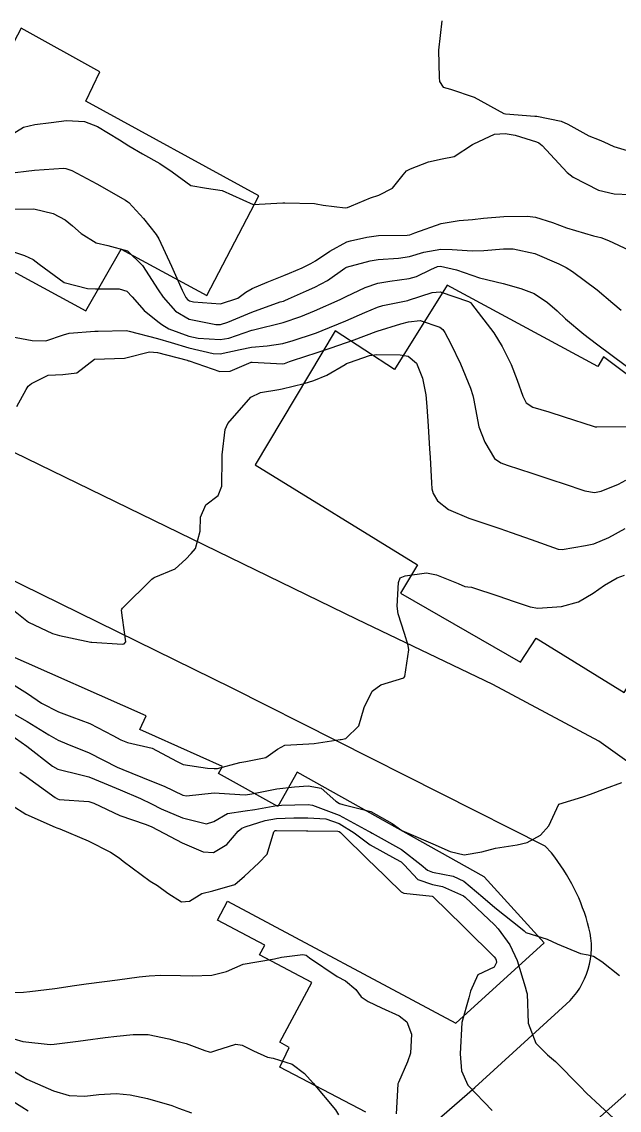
# Model space of a CAD drawing. Header units: metres. Extents: x 318500 to 325275, y 7408834 to 7428799.
# Drawn here: x 322997.3 to 323035.4, y 7421235.1 to 7421304.6 of the extents above; entities that cross this region are included whole.
import ezdxf

# ---------------------------------------------------------------- set-up
doc = ezdxf.new("R2010")
doc.units = ezdxf.units.M
doc.header["$MEASUREMENT"] = 0
for name, color, linetype in [('Curvas de Nivel 1m', 11, 'Continuous'), ('Curvas de Nivel 5m', 15, 'Continuous'), ('Edificações', 30, 'Continuous'), ('Linha Férrea', 20, 'Continuous'), ('Vias Primárias', 230, 'Continuous')]:
    doc.layers.add(name, color=color, linetype=linetype)

msp = doc.modelspace()

# ---------------------------------------------------------------- linework, layer by layer
at = {"layer": 'Curvas de Nivel 1m', "flags": 128}
for points, elevation in [([(323024.11, 7421304.623), (323023.906, 7421302.765), (323023.958, 7421301.009), (323023.979, 7421300.763), (323024.195, 7421300.396), (323024.676, 7421300.269), (323026.185, 7421299.751), (323028.078, 7421298.711), (323028.17, 7421298.698), (323030.045, 7421298.558), (323030.169, 7421298.544), (323031.731, 7421298.222), (323032.164, 7421298.043), (323033.501, 7421297.292), (323034.154, 7421297.038), (323034.446, 7421296.918), (323035.092, 7421296.616), (323036.146, 7421296.3)], 744), ([(322996.354, 7421294.89), (322998.12, 7421295.11), (322999.97, 7421295.234), (323000.122, 7421295.219), (323000.511, 7421295.074), (323002.108, 7421294.224), (323003.939, 7421293.185), (323004.091, 7421293.086), (323004.153, 7421293.029), (323005.083, 7421292.018), (323005.897, 7421291.003), (323006.066, 7421290.721), (323006.879, 7421288.987), (323007.555, 7421287.439), (323007.775, 7421286.974), (323007.881, 7421286.844), (323008.008, 7421286.768), (323008.27, 7421286.704), (323010.006, 7421286.565), (323011.106, 7421286.934), (323011.619, 7421287.323), (323012.019, 7421287.55), (323012.976, 7421287.955), (323014.033, 7421288.391), (323014.389, 7421288.532), (323015.216, 7421288.878), (323015.77, 7421289.147), (323016.047, 7421289.316), (323016.97, 7421289.943), (323018.065, 7421290.53), (323018.3, 7421290.603), (323019.331, 7421290.821), (323020.071, 7421290.925), (323021.902, 7421290.961), (323022.072, 7421290.983), (323022.391, 7421291.103), (323024.079, 7421291.704), (323025.231, 7421291.893), (323026.082, 7421291.956), (323026.769, 7421292.038), (323028.084, 7421292.148), (323029.575, 7421292.178), (323030.084, 7421292.107), (323031.172, 7421291.755), (323032.078, 7421291.432), (323033.8, 7421290.905), (323034.072, 7421290.845), (323034.253, 7421290.809), (323034.745, 7421290.62), (323036.061, 7421289.993)], 746), ([(322996.597, 7421292.613), (322998.085, 7421292.638), (322999.328, 7421292.337), (323000.079, 7421291.933), (323000.563, 7421291.56), (323001.103, 7421291.065), (323002.061, 7421290.457), (323002.798, 7421290.303), (323004.054, 7421289.946), (323005.015, 7421289.015), (323006.017, 7421287.477), (323006.33, 7421286.995), (323007.116, 7421286.098), (323007.996, 7421285.593), (323009.7, 7421285.246), (323009.993, 7421285.262), (323010.462, 7421285.41), (323012.001, 7421286.053), (323013.808, 7421286.693), (323014.009, 7421286.755), (323014.11, 7421286.788), (323014.334, 7421286.887), (323015.489, 7421287.404), (323016.021, 7421287.632), (323016.832, 7421288.054), (323017.922, 7421288.842), (323017.99, 7421288.891), (323018.041, 7421288.918), (323019.553, 7421289.312), (323020.049, 7421289.399), (323021.353, 7421289.494), (323022.052, 7421289.6), (323022.965, 7421289.868), (323024.059, 7421290.058), (323024.768, 7421290.041), (323026.058, 7421289.958), (323026.806, 7421289.975), (323028.061, 7421290.093), (323028.668, 7421290.094), (323030.057, 7421289.787), (323031.581, 7421289.123), (323032.044, 7421288.888), (323032.451, 7421288.646), (323034.022, 7421287.457), (323035.022, 7421286.615), (323035.559, 7421286.161)], 747), ([(322996.055, 7421290.124), (322997.497, 7421289.667), (322998.044, 7421289.404), (322998.424, 7421289.104), (323000.023, 7421287.943), (323001.519, 7421287.556), (323002.017, 7421287.541), (323003.525, 7421287.528), (323004.015, 7421287.382), (323004.367, 7421287.025), (323005.13, 7421286.142), (323005.995, 7421285.455), (323006.252, 7421285.256), (323006.701, 7421284.989), (323007.983, 7421284.511), (323008.569, 7421284.376), (323009.98, 7421284.303), (323010.529, 7421284.394), (323011.99, 7421284.896), (323012.009, 7421284.901), (323012.106, 7421284.918), (323013.995, 7421285.378), (323015.119, 7421285.758), (323016.003, 7421286.127), (323017.631, 7421286.846), (323017.88, 7421286.974), (323018.013, 7421287.047), (323019.217, 7421287.627), (323020.026, 7421287.889), (323020.806, 7421288.024), (323022.031, 7421288.181), (323022.502, 7421288.314), (323023.417, 7421288.769), (323023.844, 7421288.962), (323024.043, 7421288.982), (323025.049, 7421288.745), (323026.035, 7421288.4), (323026.518, 7421288.239), (323028.027, 7421287.87), (323029.159, 7421287.557), (323030.018, 7421287.224), (323030.867, 7421286.667), (323031.47, 7421286.123), (323032, 7421285.622), (323033.185, 7421284.638), (323033.981, 7421284.028), (323035.895, 7421282.601)], 748), ([(322996.615, 7421284.49), (322997.977, 7421284.238), (322998.855, 7421284.218), (322999.983, 7421284.607), (323000.348, 7421284.711), (323001.987, 7421284.832), (323002.193, 7421284.841), (323003.988, 7421284.863), (323004.178, 7421284.837), (323005.981, 7421284.368), (323006.855, 7421284.109), (323007.972, 7421283.77), (323009.522, 7421283.399), (323009.967, 7421283.387), (323011.242, 7421283.66), (323011.973, 7421283.807), (323012.983, 7421283.897), (323013.977, 7421284.042), (323014.634, 7421284.23), (323015.987, 7421284.681), (323016.129, 7421284.727), (323016.48, 7421284.863), (323017.997, 7421285.499), (323019.198, 7421286.018), (323020.005, 7421286.353), (323020.354, 7421286.459), (323021.948, 7421286.791), (323022, 7421286.801), (323023.495, 7421287.291), (323024.019, 7421287.335), (323025.817, 7421286.733), (323025.937, 7421286.659), (323026.008, 7421286.579), (323027.446, 7421284.715), (323027.977, 7421283.851), (323028.536, 7421282.701), (323028.934, 7421281.706), (323029.277, 7421280.69), (323029.497, 7421280.258), (323029.923, 7421279.987), (323030.937, 7421279.681), (323031.917, 7421279.37), (323033.775, 7421278.768), (323033.911, 7421278.729), (323034.004, 7421278.722), (323035.912, 7421278.758)], 749), ([(322996.69, 7421267.116), (322997.737, 7421266.266), (322999.267, 7421265.544), (322999.725, 7421265.413), (323001.419, 7421265.055), (323001.719, 7421264.992), (323001.784, 7421264.984), (323003.717, 7421264.851), (323003.857, 7421264.879), (323003.96, 7421265.018), (323003.743, 7421266.545), (323003.675, 7421267.031), (323003.692, 7421267.089), (323003.751, 7421267.157), (323005.605, 7421269.002), (323005.69, 7421269.082), (323005.772, 7421269.123), (323007.093, 7421269.667), (323007.79, 7421270.294), (323008.115, 7421270.647), (323008.398, 7421270.964), (323008.698, 7421272.08), (323008.715, 7421272.961), (323009.052, 7421273.744), (323009.844, 7421274.343), (323010.071, 7421274.947), (323010.097, 7421276.727), (323010.097, 7421276.947), (323010.29, 7421278.559), (323010.458, 7421278.942), (323011.927, 7421280.622), (323012.554, 7421280.911), (323013.712, 7421281.115), (323013.934, 7421281.145), (323015.331, 7421281.484), (323015.942, 7421281.679), (323016.783, 7421282.022), (323017.958, 7421282.699), (323018.041, 7421282.757), (323018.219, 7421282.836), (323019.503, 7421283.281), (323019.968, 7421283.352), (323021.451, 7421283.312), (323021.967, 7421283.225), (323022.491, 7421282.782), (323022.883, 7421281.839), (323023.092, 7421280.773), (323023.171, 7421280.019), (323023.251, 7421278.77), (323023.338, 7421277.318), (323023.373, 7421276.768), (323023.468, 7421275.154), (323023.489, 7421274.765), (323023.556, 7421274.473), (323023.843, 7421274.015), (323024.54, 7421273.453), (323025.832, 7421272.899), (323025.959, 7421272.856), (323026.361, 7421272.725), (323027.823, 7421272.23), (323028.536, 7421271.983), (323029.813, 7421271.531), (323031.547, 7421270.911), (323031.804, 7421270.89), (323033.295, 7421271.148), (323033.81, 7421271.269), (323034.77, 7421271.661), (323035.824, 7421272.23)], 751), ([(322996.823, 7421262.255), (322997.676, 7421261.72), (322998.579, 7421261.091), (322999.662, 7421260.55), (323000.503, 7421260.222), (323001.651, 7421259.801), (323003.128, 7421259.028), (323003.636, 7421258.753), (323004.063, 7421258.586), (323005.628, 7421258.222), (323007.191, 7421257.402), (323007.613, 7421257.191), (323009.161, 7421256.947), (323009.596, 7421256.926), (323009.802, 7421256.938), (323011.235, 7421257.305), (323011.617, 7421257.369), (323012.897, 7421257.625), (323013.629, 7421258.165), (323014.104, 7421258.414), (323015.634, 7421258.498), (323015.974, 7421258.526), (323017.639, 7421258.77), (323017.702, 7421258.776), (323018.003, 7421258.835), (323018.83, 7421259.644), (323019.165, 7421260.818), (323019.68, 7421261.859), (323020.229, 7421262.26), (323021.689, 7421262.708), (323021.761, 7421262.789), (323022.011, 7421264.49), (323021.977, 7421264.786), (323021.731, 7421265.534), (323021.334, 7421266.794), (323021.265, 7421267.285), (323021.361, 7421268.794), (323021.467, 7421269.101), (323021.776, 7421269.211), (323023.146, 7421269.403), (323023.778, 7421269.287), (323025.16, 7421268.739), (323025.577, 7421268.542), (323025.768, 7421268.519), (323026.005, 7421268.49), (323027.762, 7421267.918), (323028.668, 7421267.605), (323029.756, 7421267.232), (323030.238, 7421267.156), (323031.756, 7421267.254), (323032.834, 7421267.564), (323033.765, 7421268.11), (323034.501, 7421268.619), (323035.297, 7421269.088), (323035.78, 7421269.265)], 752), ([(322995.82, 7421260.975), (322997.653, 7421259.935), (322999.045, 7421259.086), (322999.635, 7421258.743), (323000.193, 7421258.51), (323001.623, 7421257.932), (323003.408, 7421257.023), (323003.543, 7421256.955), (323003.609, 7421256.924), (323003.77, 7421256.857), (323005.601, 7421256.125), (323006.409, 7421255.798), (323007.592, 7421255.219), (323007.816, 7421255.191), (323009.594, 7421255.374), (323011.239, 7421255.278), (323011.593, 7421255.251), (323011.986, 7421255.306), (323013.597, 7421255.623), (323014.716, 7421255.762), (323015.599, 7421255.82), (323016.413, 7421255.673), (323017.344, 7421254.844), (323017.588, 7421254.701), (323017.794, 7421254.63), (323019.581, 7421254.194), (323020.956, 7421253.409), (323021.563, 7421252.981), (323022.009, 7421252.783), (323023.551, 7421252.127), (323024.655, 7421251.632), (323025.54, 7421251.42), (323026.66, 7421251.602), (323027.547, 7421251.838), (323028.928, 7421252.066), (323029.555, 7421252.216), (323030.411, 7421252.667), (323030.95, 7421253.279), (323031.59, 7421254.65), (323033.106, 7421255.126), (323033.6, 7421255.294), (323034.566, 7421255.656), (323035.611, 7421256.028)], 753), ([(322996.556, 7421259.116), (322997.629, 7421258.354), (322999.27, 7421257.083), (322999.608, 7421256.894), (323001.075, 7421256.529), (323001.603, 7421256.387), (323002.566, 7421256.002), (323003.596, 7421255.571), (323004.886, 7421255.007), (323005.585, 7421254.67), (323006.208, 7421254.363), (323007.572, 7421253.784), (323009.106, 7421253.408), (323009.569, 7421253.556), (323010.442, 7421254.066), (323011.58, 7421254.236), (323012.176, 7421254.316), (323013.585, 7421254.571), (323013.88, 7421254.591), (323015.586, 7421254.629), (323015.86, 7421254.592), (323017.577, 7421253.96), (323019.441, 7421252.933), (323019.561, 7421252.863), (323019.673, 7421252.809), (323021.545, 7421251.768), (323022.809, 7421250.771), (323023.202, 7421250.44), (323023.526, 7421250.322), (323024.847, 7421250.064), (323025.52, 7421249.736), (323026.73, 7421248.718), (323027.5, 7421248.054), (323029.248, 7421246.683), (323029.361, 7421246.563), (323029.478, 7421246.46), (323030.848, 7421246.034), (323031.471, 7421245.75), (323032.972, 7421245.128), (323033.464, 7421245.041), (323033.79, 7421244.952), (323034.319, 7421244.617), (323035.447, 7421243.725)], 754), ([(322995.806, 7421255.127), (322997.574, 7421254.012), (322999.455, 7421253.188), (322999.561, 7421253.151), (322999.753, 7421253.077), (323001.549, 7421252.313), (323002.969, 7421251.598), (323003.533, 7421251.223), (323003.785, 7421251.017), (323005.517, 7421249.729), (323005.981, 7421249.46), (323006.644, 7421248.983), (323007.502, 7421248.425), (323008.011, 7421248.454), (323008.807, 7421248.951), (323009.512, 7421249.127), (323010.917, 7421249.525), (323011.521, 7421250.057), (323012.449, 7421250.906), (323012.975, 7421251.462), (323013.395, 7421252.892), (323013.491, 7421252.962), (323013.561, 7421252.974), (323015.481, 7421252.942), (323015.561, 7421252.942), (323017.476, 7421252.926), (323017.561, 7421252.903), (323017.653, 7421252.839), (323019.533, 7421250.995), (323019.729, 7421250.808), (323021.513, 7421249.049), (323021.695, 7421248.971), (323023.51, 7421248.773), (323023.542, 7421248.76), (323025.482, 7421246.878), (323025.633, 7421246.728), (323027.462, 7421244.911), (323027.55, 7421244.798), (323027.593, 7421244.708), (323027.613, 7421244.553), (323027.453, 7421244.248), (323026.409, 7421243.757), (323025.953, 7421242.725), (323025.843, 7421242.305), (323025.4, 7421240.73), (323025.278, 7421238.732), (323025.364, 7421237.638), (323025.777, 7421236.724), (323027.326, 7421235.101)], 756), ([(322995.928, 7421242.617), (322997.423, 7421242.647), (322997.829, 7421242.691), (322999.427, 7421242.901), (322999.584, 7421242.922), (323000.535, 7421243.063), (323001.431, 7421243.192), (323001.602, 7421243.218), (323003.434, 7421243.449), (323004.812, 7421243.63), (323005.437, 7421243.707), (323006.194, 7421243.745), (323007.438, 7421243.723), (323008.188, 7421243.709), (323009.438, 7421243.739), (323010.387, 7421243.984), (323011.445, 7421244.451), (323013.322, 7421244.765), (323013.449, 7421244.789), (323013.879, 7421244.884), (323015.257, 7421245.059), (323015.452, 7421245.015), (323015.68, 7421244.858), (323017.438, 7421243.655), (323017.974, 7421243.37), (323018.638, 7421242.822), (323018.968, 7421242.362), (323019.419, 7421242.066), (323020.273, 7421241.657), (323021.406, 7421241.15), (323021.887, 7421240.775), (323022.185, 7421239.979), (323022.112, 7421238.773), (323021.924, 7421238.222), (323021.352, 7421236.899), (323021.316, 7421236.815), (323021.309, 7421236.781), (323021.202, 7421234.902)], 757), ([(322996.816, 7421239.671), (322997.376, 7421239.507), (322999.131, 7421239.325), (322999.374, 7421239.33), (323000.907, 7421239.527), (323001.378, 7421239.59), (323002.641, 7421239.771), (323003.383, 7421239.858), (323004.431, 7421239.963), (323005.384, 7421239.949), (323006.69, 7421239.671), (323007.378, 7421239.497), (323007.801, 7421239.388), (323009.001, 7421238.946), (323009.276, 7421238.848), (323009.369, 7421238.835), (323009.453, 7421238.855), (323009.697, 7421238.937), (323010.967, 7421239.333), (323011.375, 7421239.275), (323012.108, 7421238.909), (323012.988, 7421238.518), (323013.365, 7421238.438), (323014.567, 7421238.071), (323015.359, 7421237.469), (323015.907, 7421236.854), (323017.325, 7421235.152), (323017.528, 7421234.837)], 758), ([(322996.224, 7421237.982), (322997.352, 7421237.267), (322997.647, 7421237.097), (322999.339, 7421236.369), (323000.331, 7421236.069), (323001.335, 7421236.027), (323002.24, 7421236.133), (323003.338, 7421236.198), (323004.234, 7421236.114), (323005.333, 7421235.883), (323006.885, 7421235.418), (323007.324, 7421235.267), (323008.138, 7421234.958)], 759)]:
    msp.add_lwpolyline(points, dxfattribs=dict(at, elevation=elevation))
at = {"layer": 'Curvas de Nivel 5m', "flags": 128}
for points, elevation in [([(322996.25, 7421297.129), (322997.428, 7421297.846), (322998.159, 7421298.008), (322999.2, 7421298.134), (323000.162, 7421298.265), (323001.31, 7421298.211), (323002.158, 7421297.886), (323003.544, 7421297.036), (323004.144, 7421296.663), (323005.009, 7421296.145), (323006.128, 7421295.526), (323006.907, 7421294.988), (323008.107, 7421294.114), (323009.101, 7421293.964), (323010.103, 7421293.805), (323012.09, 7421292.92), (323013.973, 7421293.011), (323014.092, 7421293.013), (323015.997, 7421292.966), (323016.091, 7421292.954), (323016.544, 7421292.863), (323017.94, 7421292.693), (323018.089, 7421292.731), (323018.348, 7421292.836), (323019.57, 7421293.346), (323020.1, 7421293.504), (323020.963, 7421293.946), (323021.648, 7421294.795), (323021.866, 7421295.05), (323022.126, 7421295.178), (323023.266, 7421295.64), (323024.136, 7421295.829), (323024.903, 7421295.984), (323026.065, 7421296.731), (323026.151, 7421296.788), (323027.484, 7421297.389), (323028.157, 7421297.452), (323028.8, 7421297.344), (323030.152, 7421296.915), (323030.314, 7421296.84), (323030.515, 7421296.675), (323032.125, 7421294.953), (323032.49, 7421294.646), (323034.108, 7421293.819), (323035.119, 7421293.6), (323036.104, 7421293.552)], 745), ([(322997.011, 7421280.027), (322997.59, 7421281.113), (322997.733, 7421281.312), (322997.936, 7421281.501), (322999.005, 7421282.033), (322999.945, 7421282.071), (323000.839, 7421282.174), (323001.96, 7421283.05), (323003.875, 7421283.117), (323003.962, 7421283.132), (323005.466, 7421283.509), (323005.967, 7421283.462), (323007.878, 7421282.971), (323007.96, 7421282.947), (323007.997, 7421282.932), (323009.95, 7421282.26), (323010.618, 7421282.272), (323011.959, 7421282.852), (323012.016, 7421282.862), (323013.958, 7421282.748), (323014.08, 7421282.767), (323014.391, 7421282.886), (323015.562, 7421283.279), (323015.968, 7421283.412), (323017.058, 7421283.77), (323017.979, 7421284.086), (323018.533, 7421284.281), (323019.919, 7421284.811), (323019.99, 7421284.836), (323021.502, 7421285.288), (323021.996, 7421285.422), (323022.729, 7421285.511), (323023.993, 7421285.085), (323024.174, 7421284.939), (323024.316, 7421284.755), (323024.698, 7421284.031), (323025.317, 7421282.74), (323025.937, 7421281.19), (323026.09, 7421280.728), (323026.128, 7421280.528), (323026.484, 7421278.724), (323026.866, 7421277.749), (323027.472, 7421276.714), (323027.876, 7421276.44), (323028.296, 7421276.281), (323029.866, 7421275.764), (323031.193, 7421275.327), (323031.857, 7421275.106), (323033.247, 7421274.636), (323033.849, 7421274.535), (323034.287, 7421274.623), (323035.39, 7421275.074), (323035.861, 7421275.323)], 750), ([(322997.202, 7421256.702), (322997.603, 7421256.414), (322999.445, 7421255.081), (322999.589, 7421254.99), (322999.708, 7421254.958), (323001.587, 7421254.825), (323001.914, 7421254.716), (323003.574, 7421253.924), (323005.187, 7421253.383), (323005.563, 7421253.229), (323006.014, 7421252.993), (323007.548, 7421252.182), (323008.883, 7421251.607), (323009.539, 7421251.568), (323010.398, 7421252.08), (323011.122, 7421252.924), (323011.359, 7421253.126), (323011.564, 7421253.204), (323012.853, 7421253.618), (323013.573, 7421253.743), (323014.67, 7421253.777), (323015.574, 7421253.781), (323016.72, 7421253.706), (323017.569, 7421253.429), (323018.524, 7421252.826), (323019.549, 7421252.055), (323021.171, 7421251.158), (323021.533, 7421250.967), (323021.717, 7421250.787), (323022.591, 7421249.844), (323023.518, 7421249.537), (323024.16, 7421249.394), (323025.511, 7421248.801), (323025.608, 7421248.729), (323027.484, 7421246.955), (323027.714, 7421246.706), (323028.45, 7421245.676), (323028.934, 7421244.688), (323029.435, 7421243.001), (323029.526, 7421242.679), (323029.556, 7421242.55), (323029.633, 7421240.677), (323030.116, 7421239.398), (323030.852, 7421238.658), (323031.374, 7421238.231), (323032.946, 7421236.634), (323033.344, 7421236.21), (323035.088, 7421234.602)], 755), ([(322996.736, 7421235.702), (322997.324, 7421235.346), (322997.732, 7421235.096)], 760)]:
    msp.add_lwpolyline(points, dxfattribs=dict(at, elevation=elevation))
at = {"layer": 'Edificações'}
for points in [[(322990.816, 7421291.86), (323001.409, 7421286.118), (323003.653, 7421290.066), (323009.129, 7421287.105), (323012.45, 7421293.475), (323001.408, 7421299.496), (323002.305, 7421301.38), (322997.278, 7421304.162)], [(323029.143, 7421263.707), (323030.135, 7421265.249), (323035.755, 7421261.78), (323042.003, 7421271.539), (323036.274, 7421275.944), (323038.922, 7421279.837), (323034.426, 7421283.185), (323034.073, 7421282.568), (323024.459, 7421287.772), (323021.102, 7421282.394), (323017.312, 7421284.861), (323012.198, 7421276.307), (323022.558, 7421269.926), (323021.471, 7421268.106)]]:
    msp.add_lwpolyline(points, close=True, dxfattribs=at)
msp.add_lwpolyline([(323019.269, 7421235.007), (323013.789, 7421237.871), (323014.38, 7421239.135), (323013.789, 7421239.472), (323015.813, 7421243.264), (323012.488, 7421245.038), (323012.814, 7421245.648), (323009.809, 7421247.252), (323010.452, 7421248.457), (323025.012, 7421240.688), (323030.652, 7421245.811), (323026.828, 7421250.019), (323014.878, 7421256.704), (323013.644, 7421254.498), (323009.872, 7421256.608), (323010.119, 7421257.048), (323005.848, 7421258.974), (323004.856, 7421259.414), (323005.243, 7421260.287), (322996.132, 7421264.331)], dxfattribs=at)
at = {"layer": 'Linha Férrea'}
for points in [[(322143.825, 7422393.254, 0.177055), (322348.62, 7422102.056), (322434.806, 7422041.149, -0.110991), (322629.993, 7421830.678), (322682.61, 7421743.599), (322746.773, 7421641.593), (322762.264, 7421616.034), (322784.09, 7421580.598, 0.089131), (322895.412, 7421449.131), (322994.737, 7421367.338, -0.08158), (323134.171, 7421212.836), (323192.504, 7421114.159, 0.09806), (323348.116, 7420944.919), (323507.932, 7420825.984), (323699.619, 7420681.705), (323733.067, 7420655.668, -0.104587), (323843.705, 7420529.863, -0.339852), (323771.4, 7420065.587)], [(323771.4, 7420065.587, 0.339852), (323843.705, 7420529.863, 0.104587), (323733.067, 7420655.668), (323699.619, 7420681.705), (323507.932, 7420825.984), (323348.116, 7420944.919, -0.09806), (323192.504, 7421114.159), (323134.171, 7421212.836, 0.08158), (322994.737, 7421367.338), (322895.412, 7421449.131, -0.089131), (322784.09, 7421580.598), (322762.264, 7421616.034), (322746.773, 7421641.593), (322682.61, 7421743.599), (322629.993, 7421830.678, 0.110991), (322434.806, 7422041.149), (322348.62, 7422102.056, -0.177055), (322143.825, 7422393.254)], [(322140.246, 7422392.292, 0.177815), (322346.493, 7422099.021), (322440.925, 7422031.999, -0.098061), (322613.888, 7421848.216), (322683.948, 7421733.892), (322746.506, 7421634.335), (322780.475, 7421578.692, 0.094269), (322901.272, 7421438.87), (322999.189, 7421358.366, -0.08072), (323136.386, 7421201.409), (323184.599, 7421119.369, 0.102464), (323355.759, 7420933.913), (323510.091, 7420819.318), (323694.288, 7420680.697, -0.007988), (323738.117, 7420646.682, -0.098634), (323840.146, 7420527.887, -0.339824), (323768.602, 7420068.543)], [(323768.602, 7420068.543, 0.339824), (323840.146, 7420527.887, 0.098634), (323738.117, 7420646.682, 0.007988), (323694.288, 7420680.697), (323510.091, 7420819.318), (323355.759, 7420933.913, -0.102464), (323184.599, 7421119.369), (323136.386, 7421201.409, 0.08072), (322999.189, 7421358.366), (322901.272, 7421438.87, -0.094269), (322780.475, 7421578.692), (322746.506, 7421634.335), (322683.948, 7421733.892), (322613.888, 7421848.216, 0.098061), (322440.925, 7422031.999), (322346.493, 7422099.021, -0.177815), (322140.246, 7422392.292)]]:
    msp.add_lwpolyline(points, format="xyb", dxfattribs=at)
at = {"layer": 'Vias Primárias'}
for points in [[(323715.644, 7420145.548, 0), (323709.04, 7420132.939)], [(323831.088, 7420001.787, 0), (323833.844, 7420008.443, 0.220888)], [(323214.165, 7420944.208), (323201.806, 7420939.257, 0.444431), (323201.432, 7420938.242, 0.099943), (323205.069, 7420933.766, 0), (323207.298, 7420931.929, 0.020742)], [(323067.961, 7421175.373), (323066.223, 7421179.206), (323062.839, 7421187.856), (323062.088, 7421190.359), (323060.961, 7421196.118), (323060.335, 7421199.247), (323060.46, 7421201.375), (323061.336, 7421215.423), (323061.46, 7421227.836), (323061.21, 7421230.715, 0.08598), (323059.455, 7421237.354, 0.062416), (323057.827, 7421239.983, 0.05327), (323052.943, 7421244.865), (323042.408, 7421252.769), (323034.131, 7421258.666), (323027.368, 7421262.297), (323018.721, 7421266.439), (322981.388, 7421284.601), (322936.505, 7421306.292), (322894.396, 7421325.463), (322861.298, 7421339.755), (322857.568, 7421341.392)], [(322915.374, 7421243.542), (322942.931, 7421228.672), (322966.957, 7421215.776), (322985.264, 7421207.345, 0.189485), (322988.901, 7421207.137, 0.088754), (322996.798, 7421211.395), (323006.99, 7421219.932), (323015.199, 7421226.995), (323026.228, 7421236.576), (323032.054, 7421241.882, 0.278068), (323033.508, 7421246.763, 0.105916), (323031.118, 7421251.541), (323030.705, 7421251.962), (323010.744, 7421262.047), (322969.251, 7421282.424), (322936.292, 7421298.335), (322890.519, 7421318.825)], [(322930.774, 7421064.608), (322962.315, 7421085.91), (322987.269, 7421103.515), (323017.331, 7421126.235), (323030.587, 7421138.037), (323054.463, 7421159.111), (323062.112, 7421166.185, 0.252534), (323063.368, 7421169.854), (323057.085, 7421184.061, -0.086605), (323054.634, 7421193.918), (323054.171, 7421204.625), (323054.791, 7421213.141), (323055.566, 7421224.306, 0.131045), (323053.707, 7421233.907, 0.137655), (323047.665, 7421240.72, 0.293917), (323041.004, 7421240.72), (323028.59, 7421229.708), (323013.866, 7421216.998), (322984.568, 7421191.891), (322952.94, 7421164.294), (322920.386, 7421136.244), (322895.904, 7421115.344)]]:
    msp.add_lwpolyline(points, format="xyb", dxfattribs=at)

doc.saveas('drawing.dxf')
